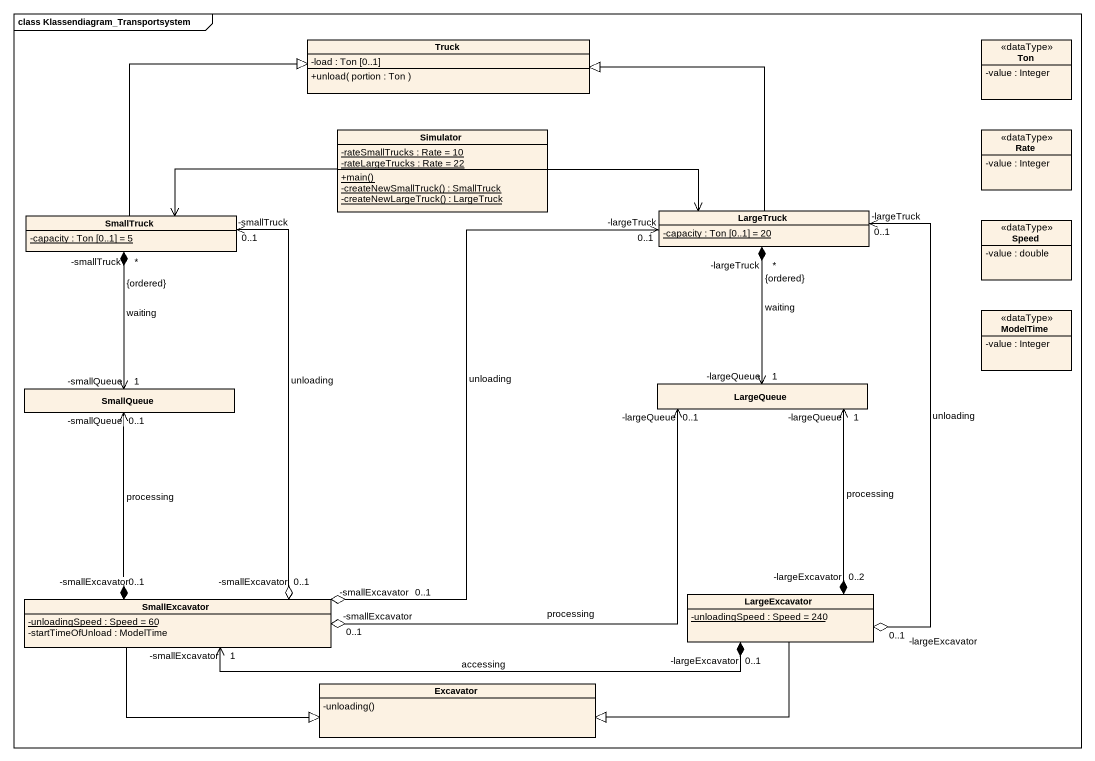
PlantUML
@startuml
mainframe class Klassendiagram_Transportsystem
hide circle
hide empty members
skinparam classAttributeIconSize 0
class Truck {
  -load : Ton [0..1]
  +unload( portion : Ton )
}
class Ton <<dataType>> {
  -value : Integer
}
class Simulator {
  {static} -rateSmallTrucks : Rate = 10
  {static} -rateLargeTrucks : Rate = 22
  {static} +main()
  {static} -createNewSmallTruck() : SmallTruck
  {static} -createNewLargeTruck() : LargeTruck
}
class Rate <<dataType>> {
  -value : Integer
}
class SmallTruck {
  {static} -capacity : Ton [0..1] = 5
}
class LargeTruck {
  {static} -capacity : Ton [0..1] = 20
}
class Speed <<dataType>> {
  -value : double
}
class ModelTime <<dataType>> {
  -value : Integer
}
class SmallQueue
class LargeQueue
class SmallExcavator {
  {static} -unloadingSpeed : Speed = 60
  -startTimeOfUnload : ModelTime
}
class LargeExcavator {
  {static} -unloadingSpeed : Speed = 240
}
class Excavator {
  -unloading()
}
Simulator -left-> SmallTruck
Simulator -right-> LargeTruck
SmallTruck -right-|> Truck
SmallTruck "*\n{ordered}\n-smallTruck" *--> "1\n-smallQueue" SmallQueue : waiting
LargeTruck -left-|> Truck
LargeTruck "*\n{ordered}\n-largeTruck" *--> "1\n-largeQueue" LargeQueue : waiting
SmallExcavator "-smallExcavator\n0..1" o-up-> "-smallTruck\n0..1" SmallTruck : unloading
SmallExcavator "-smallExcavator\n0..1" o-up-> "-largeTruck\n0..1" LargeTruck : unloading
SmallExcavator "0..1\n-smallExcavator" *-up-> "0..1\n-smallQueue" SmallQueue : processing
SmallExcavator "0..1\n-smallExcavator" o-right-> "0..1\n-largeQueue" LargeQueue : processing
SmallExcavator -right-|> Excavator
LargeExcavator "-largeExcavator\n0..1" o-up-> "-largeTruck\n0..1" LargeTruck : unloading
LargeExcavator "0..2\n-largeExcavator" *-up-> "-largeQueue\n1" LargeQueue : processing
LargeExcavator "-largeExcavator\n0..1" *-left-> "-smallExcavator\n1" SmallExcavator : accessing
LargeExcavator -left-|> Excavator
@enduml
